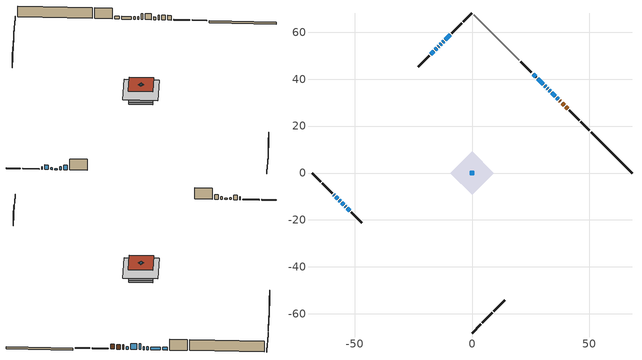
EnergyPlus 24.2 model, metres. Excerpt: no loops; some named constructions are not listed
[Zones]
conditioned space
 floor outside (Floor1 construction): -1.59,0 0,1.59 1.59,0 0,-1.59 z0.51
 floor adiabatic (Floor2 construction): -6.29,0 0,6.29 6.29,0 0,-6.29 z0.51
 floor adiabatic (AdiabaticFloorConstruction): -9.18,0 0,9.18 9.18,0 0,-9.18 z2.95
 floor foundation (Slab1 construction): -6.29,0 0,6.29 6.29,0 0,-6.29 z-0.43
 wall outside (RimJoist1 construction): 0,-68.19 3.73,-64.46 / -68.19,0 -64.46,-3.73 / 0,68.19 -3.73,64.46 / 50.07,18.11 46.35,21.84 z0.51:0.81
 wall outside (RimJoist2 construction): 4.38,-63.8 8.66,-59.53 / -63.8,-4.38 -59.53,-8.66 / -4.38,63.8 -8.66,59.53 / 45.69,22.5 41.41,26.77 z0.51:0.81
 wall outside (AdiabaticWallConstruction 1): 40.76,27.43 39.91,28.28 / 39.25,28.94 38.36,29.82 / 37.71,30.48 37.41,30.78 z0.51:2.54
 wall outside (AdiabaticWallConstruction): -58.87,-9.32 -58.67,-9.52 / -9.32,58.87 -11.36,56.82 / -12.02,56.17 -12.52,55.66 / 36.75,31.44 36.21,31.97 / -54.1,-14.09 -53.72,-14.46 / -14.21,53.98 -14.43,53.76 / -15.08,53.1 -15.59,52.6 / 32.31,35.88 32.1,36.09 / 31.45,36.74 31.07,37.12 / 30.41,37.78 27.93,40.26 / 27.28,40.91 26.01,42.18 / -16.24,51.94 -17.65,50.54 z0.51:1.73; -58.01,-10.18 -57.15,-11.04 / -53.07,-15.12 -52.2,-15.98 z0.51:2.49; -56.49,-11.69 -56.06,-12.13 z0.51:1.37; -55.41,-12.78 -54.76,-13.43 z0.51:0.92; -13.18,55.01 -13.56,54.63 z0.51:2.24; 35.56,32.63 33.98,34.21 / 33.32,34.86 32.96,35.23 z0.51:3.1
 wall outside (Wall1 construction): 9.32,-58.87 13.88,-54.31 / -51.55,-16.64 -46.98,-21.2 / -18.3,49.88 -22.87,45.32 / 25.35,42.83 20.79,47.39 z0.51:5.39
 wall foundation (FoundationWall1 construction): 68.19,0 50.73,17.46 z-0.43:0.51
 wall adiabatic (Wall3 construction): 20.14,48.05 0.66,67.53 z0.51:5.39
 window (WindowConstruction 9): -58.87,-9.32 -58.67,-9.52 z0.51:1.73
 window (WindowConstruction 3): -9.32,58.87 -11.36,56.82 z0.51:1.73
 window (WindowConstruction 4): -12.02,56.17 -12.52,55.67 z0.51:1.73
 window (WindowConstruction 5): -58.01,-10.18 -57.15,-11.04 z0.51:2.49
 window (WindowConstruction 15): -56.49,-11.69 -56.06,-12.13 z0.51:1.37
 window (WindowConstruction 16): -55.4,-12.78 -54.76,-13.43 z0.51:0.92
 window (WindowConstruction 17): -13.18,55.01 -13.56,54.63 z0.51:2.24
 window (WindowConstruction 18): 36.75,31.44 36.22,31.97 z0.51:1.73
 window (WindowConstruction 6): 35.56,32.63 33.98,34.21 z0.51:3.1
 window (WindowConstruction 7): 33.32,34.87 32.96,35.23 z0.51:3.1
 window (WindowConstruction 10): -54.1,-14.09 -53.72,-14.46 z0.51:1.73
 window (WindowConstruction 8): -53.07,-15.12 -52.2,-15.98 z0.51:2.49
 window (WindowConstruction 11): -14.21,53.97 -14.43,53.76 z0.51:1.73
 window (WindowConstruction 12): -15.08,53.1 -15.59,52.6 z0.51:1.73
 window (WindowConstruction 13): 32.3,35.88 32.1,36.08 z0.51:1.73
 window (WindowConstruction 14): 31.45,36.74 31.07,37.12 z0.51:1.73
 window (WindowConstruction): 30.41,37.78 27.93,40.26 z0.51:1.73
 window (WindowConstruction 1): 27.27,40.91 26.01,42.18 z0.51:1.73
 window (WindowConstruction 2): -16.24,51.94 -17.65,50.54 z0.51:1.73
 door (Door): 40.76,27.43 39.91,28.28 z0.51:2.54
 door (Door 1): 39.25,28.94 38.36,29.82 z0.51:2.54
 door (Door 2): 37.71,30.48 37.41,30.78 z0.51:2.54
 ceiling adiabatic (AdiabaticFloorConstruction): 0,-9.18 9.18,0 0,9.18 -9.18,0 z2.95
 roof outside (Roof1 construction): 0,6.38 -6.38,0 0,-6.38 6.38,0 z5.39
 roof outside (AdiabaticRoofConstruction): 0.38,-0.38 0.38,0.38 -0.38,0.38 -0.38,-0.38 z5.39; 0.76,-0.76 0.76,0.76 -0.76,0.76 -0.76,-0.76 z5.39
 skylight (SkylightConstruction): 0.38,-0.38 0.38,0.38 -0.38,0.38 -0.38,-0.38 z5.39
 skylight (SkylightConstruction 1): 0.76,-0.76 0.76,0.76 -0.76,0.76 -0.76,-0.76 z5.39
[EnergyManagementSystem:Program]
total_loads_program: Set loads_htg_tot = 0; Set loads_clg_tot = 0; If htg_load_cond > 0; Set loads_htg_tot = loads_htg_tot + (htg_load_cond - clg_load_cond) * 1.0; EndIf; Set loads_htg_tot = (@Max loads_htg_tot 0); If clg_load_cond > 0; Set loads_clg_tot = loads_clg_tot + (clg_load_cond - htg_load_cond) * 0.0; EndIf; Set loads_clg_tot = (@Max loads_clg_tot 0)
unit_heater_supply_fan_disaggregate_program: Set unit_heater_supply_fan_primary_htg = 0; If unit_heater_htg_coil_s > 0; Set unit_heater_supply_fan_primary_htg = unit_heater_supply_fan_s; EndIf
unmet_hours_program: Set htg_unmet_hours = 0; Set clg_unmet_hours = 0; Set unit_htg_unmet_hours = 0; If ((DayOfYear >= 1) && (DayOfYear <= 365)); Set unit_htg_unmet_hours = unit_htg_unmet_hours + conditioned_space_htg_unmet_s; If unit_htg_unmet_hours > htg_unmet_hours; Set htg_unmet_hours = unit_htg_unmet_hours; EndIf; EndIf
water_heater_EC_adj: If WarmupFlag == 0; Set dhw_e_cons = water_heater_energy + water_heater_on_cycle_parasitic + water_heater_off_cycle_parasitic; Set water_heater_ec_adj_act = 0.0 * dhw_e_cons / 1; EndIf
[EnergyManagementSystem:ProgramCallingManager]
component_loads_program_calling_manager: EndOfZoneTimestepAfterZoneReporting; component_loads_program
fridge_schedule_program_calling_manager: BeginZoneTimestepAfterInitHeatBalance; fridge_schedule_program
infil_program_calling_manager: BeginZoneTimestepAfterInitHeatBalance; infil_program
natural_vent_program_calling_manager: BeginZoneTimestepAfterInitHeatBalance; natural_vent_program
total_airflows_program_calling_manager: EndOfZoneTimestepAfterZoneReporting; total_airflows_program
total_loads_program_calling_manager: EndOfZoneTimestepAfterZoneReporting; total_loads_program
unit_heater_supply_fan_disaggregate_program_calling_manager: EndOfSystemTimestepBeforeHVACReporting; unit_heater_supply_fan_disaggregate_program
unmet_hours_program_calling_manager: EndOfZoneTimestepBeforeZoneReporting; unmet_hours_program
water_heater_EC_adj_ProgramManager: EndOfSystemTimestepBeforeHVACReporting; water_heater_EC_adj
[EnergyManagementSystem:OutputVariable] Type of Data in Variable=Summed
Name | EMS Variable | Update Frequency | EMS Program or Subroutine | Units
unit heater supply fan disaggregate htg primary | unit_heater_supply_fan_primary_htg | SystemTimestep | unit_heater_supply_fan_disaggregate_program | J
loads_htg_tot_peakload_outvar; loads_htg_tot_annual_outvar; Energy Management System Output Variable 1; Energy Management System Output Variable 45 | loads_htg_tot | ZoneTimestep | total_loads_program | J
loads_clg_tot_peakload_outvar; loads_clg_tot_annual_outvar; Energy Management System Output Variable 2; Energy Management System Output Variable 46 | loads_clg_tot | ZoneTimestep | total_loads_program | J
htg_unmet_hours_annual_outvar; Energy Management System Output Variable 3 | htg_unmet_hours | ZoneTimestep | unmet_hours_program | hr
clg_unmet_hours_annual_outvar; Energy Management System Output Variable 4 | clg_unmet_hours | ZoneTimestep | unmet_hours_program | hr
loads_htg_roofs_annual_outvar; Energy Management System Output Variable 5 | loads_htg_roofs | ZoneTimestep | component_loads_program | J
loads_htg_ceilings_annual_outvar; Energy Management System Output Variable 6 | loads_htg_ceilings | ZoneTimestep | component_loads_program | J
loads_htg_walls_annual_outvar; Energy Management System Output Variable 7 | loads_htg_walls | ZoneTimestep | component_loads_program | J
loads_htg_rim_joists_annual_outvar; Energy Management System Output Variable 8 | loads_htg_rim_joists | ZoneTimestep | component_loads_program | J
loads_htg_foundation_walls_annual_outvar; Energy Management System Output Variable 9 | loads_htg_foundation_walls | ZoneTimestep | component_loads_program | J
loads_htg_doors_annual_outvar; Energy Management System Output Variable 10 | loads_htg_doors | ZoneTimestep | component_loads_program | J
loads_htg_windows_conduction_annual_outvar; Energy Management System Output Variable 11 | loads_htg_windows_conduction | ZoneTimestep | component_loads_program | J
loads_htg_windows_solar_annual_outvar; Energy Management System Output Variable 12 | loads_htg_windows_solar | ZoneTimestep | component_loads_program | J
loads_htg_skylights_conduction_annual_outvar; Energy Management System Output Variable 13 | loads_htg_skylights_conduction | ZoneTimestep | component_loads_program | J
loads_htg_skylights_solar_annual_outvar; Energy Management System Output Variable 14 | loads_htg_skylights_solar | ZoneTimestep | component_loads_program | J
loads_htg_floors_annual_outvar; Energy Management System Output Variable 15 | loads_htg_floors | ZoneTimestep | component_loads_program | J
loads_htg_slabs_annual_outvar; Energy Management System Output Variable 16 | loads_htg_slabs | ZoneTimestep | component_loads_program | J
loads_htg_internal_mass_annual_outvar; Energy Management System Output Variable 17 | loads_htg_internal_mass | ZoneTimestep | component_loads_program | J
loads_htg_infil_annual_outvar; Energy Management System Output Variable 18 | loads_htg_infil | ZoneTimestep | component_loads_program | J
loads_htg_natvent_annual_outvar; Energy Management System Output Variable 19 | loads_htg_natvent | ZoneTimestep | component_loads_program | J
loads_htg_mechvent_annual_outvar; Energy Management System Output Variable 20 | loads_htg_mechvent | ZoneTimestep | component_loads_program | J
loads_htg_whf_annual_outvar; Energy Management System Output Variable 21 | loads_htg_whf | ZoneTimestep | component_loads_program | J
loads_htg_ducts_annual_outvar; Energy Management System Output Variable 22 | loads_htg_ducts | ZoneTimestep | component_loads_program | J
loads_htg_intgains_annual_outvar; Energy Management System Output Variable 23 | loads_htg_intgains | ZoneTimestep | component_loads_program | J
loads_htg_lighting_annual_outvar; Energy Management System Output Variable 24 | loads_htg_lighting | ZoneTimestep | component_loads_program | J
loads_clg_roofs_annual_outvar; Energy Management System Output Variable 25 | loads_clg_roofs | ZoneTimestep | component_loads_program | J
loads_clg_ceilings_annual_outvar; Energy Management System Output Variable 26 | loads_clg_ceilings | ZoneTimestep | component_loads_program | J
loads_clg_walls_annual_outvar; Energy Management System Output Variable 27 | loads_clg_walls | ZoneTimestep | component_loads_program | J
loads_clg_rim_joists_annual_outvar; Energy Management System Output Variable 28 | loads_clg_rim_joists | ZoneTimestep | component_loads_program | J
loads_clg_foundation_walls_annual_outvar; Energy Management System Output Variable 29 | loads_clg_foundation_walls | ZoneTimestep | component_loads_program | J
loads_clg_doors_annual_outvar; Energy Management System Output Variable 30 | loads_clg_doors | ZoneTimestep | component_loads_program | J
loads_clg_windows_conduction_annual_outvar; Energy Management System Output Variable 31 | loads_clg_windows_conduction | ZoneTimestep | component_loads_program | J
loads_clg_windows_solar_annual_outvar; Energy Management System Output Variable 32 | loads_clg_windows_solar | ZoneTimestep | component_loads_program | J
loads_clg_skylights_conduction_annual_outvar; Energy Management System Output Variable 33 | loads_clg_skylights_conduction | ZoneTimestep | component_loads_program | J
loads_clg_skylights_solar_annual_outvar; Energy Management System Output Variable 34 | loads_clg_skylights_solar | ZoneTimestep | component_loads_program | J
loads_clg_floors_annual_outvar; Energy Management System Output Variable 35 | loads_clg_floors | ZoneTimestep | component_loads_program | J
loads_clg_slabs_annual_outvar; Energy Management System Output Variable 36 | loads_clg_slabs | ZoneTimestep | component_loads_program | J
loads_clg_internal_mass_annual_outvar; Energy Management System Output Variable 37 | loads_clg_internal_mass | ZoneTimestep | component_loads_program | J
loads_clg_infil_annual_outvar; Energy Management System Output Variable 38 | loads_clg_infil | ZoneTimestep | component_loads_program | J
loads_clg_natvent_annual_outvar; Energy Management System Output Variable 39 | loads_clg_natvent | ZoneTimestep | component_loads_program | J
loads_clg_mechvent_annual_outvar; Energy Management System Output Variable 40 | loads_clg_mechvent | ZoneTimestep | component_loads_program | J
loads_clg_whf_annual_outvar; Energy Management System Output Variable 41 | loads_clg_whf | ZoneTimestep | component_loads_program | J
loads_clg_ducts_annual_outvar; Energy Management System Output Variable 42 | loads_clg_ducts | ZoneTimestep | component_loads_program | J
loads_clg_intgains_annual_outvar; Energy Management System Output Variable 43 | loads_clg_intgains | ZoneTimestep | component_loads_program | J
loads_clg_lighting_annual_outvar; Energy Management System Output Variable 44 | loads_clg_lighting | ZoneTimestep | component_loads_program | J
[Schedule:Day:Interval]
interior lighting schedule day: No, 01:00, 0.108182, 04:00, 0.0901515, 05:00, 0.0991667, 06:00, 0.162273, 07:00, 0.270455, 08:00, 0.342576, 10:00, 0.369621, 11:00, 0.351591, 12:00, 0.333561, 13:00, 0.324545, 14:00, 0.31553, 15:00, 0.333561, 16:00, 0.369621, 17:00, 0.450758, 18:00, 0.585985, 19:00, 0.775303, 20:00, 0.955606, 21:00, 0.991667, 22:00, 0.712197, 23:00, 0.360606, 24:00, 0.162273
interior lighting schedule day 1: No, 01:00, 0.100909, 04:00, 0.0840909, 05:00, 0.0925, 06:00, 0.151364, 07:00, 0.252273, 08:00, 0.319545, 10:00, 0.344773, 11:00, 0.327955, 12:00, 0.311136, 13:00, 0.302727, 14:00, 0.294318, 15:00, 0.311136, 16:00, 0.344773, 17:00, 0.420455, 18:00, 0.546591, 19:00, 0.723182, 20:00, 0.891364, 21:00, 0.925, 22:00, 0.664318, 23:00, 0.336364, 24:00, 0.151364
interior lighting schedule day 2: No, 01:00, 0.0927273, 04:00, 0.0772727, 05:00, 0.085, 06:00, 0.139091, 07:00, 0.231818, 08:00, 0.293636, 10:00, 0.316818, 11:00, 0.301364, 12:00, 0.285909, 13:00, 0.278182, 14:00, 0.270455, 15:00, 0.285909, 16:00, 0.316818, 17:00, 0.386364, 18:00, 0.502273, 19:00, 0.664545, 20:00, 0.819091, 21:00, 0.85, 22:00, 0.610455, 23:00, 0.309091, 24:00, 0.139091
interior lighting schedule day 3: No, 01:00, 0.0845455, 04:00, 0.0704545, 05:00, 0.0775, 06:00, 0.126818, 07:00, 0.211364, 08:00, 0.267727, 10:00, 0.288864, 11:00, 0.274773, 12:00, 0.260682, 13:00, 0.253636, 14:00, 0.246591, 15:00, 0.260682, 16:00, 0.288864, 17:00, 0.352273, 18:00, 0.457955, 19:00, 0.605909, 20:00, 0.746818, 21:00, 0.775, 22:00, 0.556591, 23:00, 0.281818, 24:00, 0.126818
interior lighting schedule day 4: No, 01:00, 0.0763636, 04:00, 0.0636364, 05:00, 0.07, 06:00, 0.114545, 07:00, 0.190909, 08:00, 0.241818, 10:00, 0.260909, 11:00, 0.248182, 12:00, 0.235455, 13:00, 0.229091, 14:00, 0.222727, 15:00, 0.235455, 16:00, 0.260909, 17:00, 0.318182, 18:00, 0.413636, 19:00, 0.547273, 20:00, 0.674545, 21:00, 0.7, 22:00, 0.502727, 23:00, 0.254545, 24:00, 0.114545
interior lighting schedule day 5: No, 01:00, 0.0727273, 04:00, 0.0606061, 05:00, 0.0666667, 06:00, 0.109091, 07:00, 0.181818, 08:00, 0.230303, 10:00, 0.248485, 11:00, 0.236364, 12:00, 0.224242, 13:00, 0.218182, 14:00, 0.212121, 15:00, 0.224242, 16:00, 0.248485, 17:00, 0.30303, 18:00, 0.393939, 19:00, 0.521212, 20:00, 0.642424, 21:00, 0.666667, 22:00, 0.478788, 23:00, 0.242424, 24:00, 0.109091
interior lighting schedule day 6: No, 01:00, 0.0745455, 04:00, 0.0621212, 05:00, 0.0683333, 06:00, 0.111818, 07:00, 0.186364, 08:00, 0.236061, 10:00, 0.254697, 11:00, 0.242273, 12:00, 0.229848, 13:00, 0.223636, 14:00, 0.217424, 15:00, 0.229848, 16:00, 0.254697, 17:00, 0.310606, 18:00, 0.403788, 19:00, 0.534242, 20:00, 0.658485, 21:00, 0.683333, 22:00, 0.490758, 23:00, 0.248485, 24:00, 0.111818
interior lighting schedule day 7: No, 01:00, 0.08, 04:00, 0.0666667, 05:00, 0.0733333, 06:00, 0.12, 07:00, 0.2, 08:00, 0.253333, 10:00, 0.273333, 11:00, 0.26, 12:00, 0.246667, 13:00, 0.24, 14:00, 0.233333, 15:00, 0.246667, 16:00, 0.273333, 17:00, 0.333333, 18:00, 0.433333, 19:00, 0.573333, 20:00, 0.706667, 21:00, 0.733333, 22:00, 0.526667, 23:00, 0.266667, 24:00, 0.12
interior lighting schedule day 8: No, 01:00, 0.0890909, 04:00, 0.0742424, 05:00, 0.0816667, 06:00, 0.133636, 07:00, 0.222727, 08:00, 0.282121, 10:00, 0.304394, 11:00, 0.289545, 12:00, 0.274697, 13:00, 0.267273, 14:00, 0.259848, 15:00, 0.274697, 16:00, 0.304394, 17:00, 0.371212, 18:00, 0.482576, 19:00, 0.638485, 20:00, 0.78697, 21:00, 0.816667, 22:00, 0.586515, 23:00, 0.29697, 24:00, 0.133636
interior lighting schedule day 9: No, 01:00, 0.0972727, 04:00, 0.0810606, 05:00, 0.0891667, 06:00, 0.145909, 07:00, 0.243182, 08:00, 0.30803, 10:00, 0.332348, 11:00, 0.316136, 12:00, 0.299924, 13:00, 0.291818, 14:00, 0.283712, 15:00, 0.299924, 16:00, 0.332348, 17:00, 0.405303, 18:00, 0.526894, 19:00, 0.697121, 20:00, 0.859242, 21:00, 0.891667, 22:00, 0.640379, 23:00, 0.324242, 24:00, 0.145909
interior lighting schedule day 10: No, 01:00, 0.105455, 04:00, 0.0878788, 05:00, 0.0966667, 06:00, 0.158182, 07:00, 0.263636, 08:00, 0.333939, 10:00, 0.360303, 11:00, 0.342727, 12:00, 0.325152, 13:00, 0.316364, 14:00, 0.307576, 15:00, 0.325152, 16:00, 0.360303, 17:00, 0.439394, 18:00, 0.571212, 19:00, 0.755758, 20:00, 0.931515, 21:00, 0.966667, 22:00, 0.694242, 23:00, 0.351515, 24:00, 0.158182
interior lighting schedule day 11: No, 01:00, 0.109091, 04:00, 0.0909091, 05:00, 0.1, 06:00, 0.163636, 07:00, 0.272727, 08:00, 0.345455, 10:00, 0.372727, 11:00, 0.354545, 12:00, 0.336364, 13:00, 0.327273, 14:00, 0.318182, 15:00, 0.336364, 16:00, 0.372727, 17:00, 0.454545, 18:00, 0.590909, 19:00, 0.781818, 20:00, 0.963636, 21:00, 1, 22:00, 0.718182, 23:00, 0.363636, 24:00, 0.163636
interior lighting schedule default day; occupants schedule default day; clothes dryer schedule default day; cooking range schedule default day; mech vent bath fan 0 schedule default day; mech vent bath fan 1 schedule default day; mech vent range fan 0 schedule default day; misc plug loads schedule default day; general water use schedule default day; heating setpoint default day; cooling setpoint default day; clothes dryer exhaust 0 schedule default day; cooling season schedule day; cooling season schedule day 2; cooling season schedule default day; exterior lighting schedule default day; natural vent schedule default day: No, 24:00, 0
occupants schedule day: No, 05:00, 0.426829, 06:00, 0.719512, 07:00, 1, 08:00, 0.670732, 09:00, 0.329268, 14:00, 0.170732, 15:00, 0.231707, 16:00, 0.329268, 17:00, 0.5, 18:00, 0.670732, 19:00, 0.829268, 21:00, 1, 22:00, 0.853659, 23:00, 0.646341, 24:00, 0.426829
clothes dryer schedule day; clothes dryer exhaust 0 schedule day: No, 01:00, 0.123457, 02:00, 0.0740741, 03:00, 0.0493827, 04:00, 0.0246914, 05:00, 0.0493827, 06:00, 0.0740741, 07:00, 0.197531, 08:00, 0.395062, 09:00, 0.592593, 10:00, 0.839506, 11:00, 0.962963, 12:00, 1, 13:00, 0.91358, 14:00, 0.82716, 15:00, 0.716049, 16:00, 0.753086, 17:00, 0.679012, 18:00, 0.666667, 20:00, 0.62963, 21:00, 0.641975, 22:00, 0.666667, 23:00, 0.54321, 24:00, 0.296296
cooking range schedule day: No, 05:00, 0.0597015, 06:00, 0.11194, 07:00, 0.171642, 08:00, 0.291045, 11:00, 0.343284, 12:00, 0.402985, 13:00, 0.462687, 14:00, 0.343284, 15:00, 0.291045, 16:00, 0.402985, 17:00, 0.567164, 18:00, 1, 19:00, 0.850746, 20:00, 0.432836, 21:00, 0.291045, 22:00, 0.231343, 23:00, 0.171642, 24:00, 0.11194
mech vent bath fan 0 schedule day; mech vent bath fan 1 schedule day: No, 07:00, 0, 08:00, 1, 09:00, 0.2, 24:00, 0
mech vent range fan 0 schedule day: No, 18:00, 0, 19:00, 1, 20:00, 0.2, 24:00, 0
misc plug loads schedule day: No, 06:00, 0.705882, 07:00, 0.745098, 08:00, 0.803922, 15:00, 0.823529, 16:00, 0.862745, 17:00, 0.921569, 18:00, 0.980392, 19:00, 1, 20:00, 0.980392, 21:00, 0.941176, 22:00, 0.862745, 23:00, 0.784314, 24:00, 0.72549
general water use schedule day: No, 01:00, 0.315068, 03:00, 0.287671, 04:00, 0.342466, 05:00, 0.369863, 06:00, 0.520548, 07:00, 0.60274, 08:00, 0.534247, 10:00, 0.506849, 11:00, 0.465753, 14:00, 0.479452, 15:00, 0.534247, 16:00, 0.589041, 17:00, 0.69863, 18:00, 0.876712, 19:00, 0.890411, 20:00, 0.986301, 21:00, 1, 22:00, 0.863014, 23:00, 0.616438, 24:00, 0.465753
heating setpoint day: No, 07:00, 18, 23:00, 21, 24:00, 18
cooling setpoint day: No, 24:00, 25
cooling season schedule day 1: No, 24:00, 1
exterior lighting schedule day: No, 01:00, 0.566667, 03:00, 0.524167, 05:00, 0.495833, 06:00, 0.5525, 07:00, 0.623333, 08:00, 0.580833, 09:00, 0.439167, 10:00, 0.354167, 12:00, 0.34, 13:00, 0.354167, 14:00, 0.396667, 15:00, 0.425, 16:00, 0.495833, 17:00, 0.623333, 18:00, 0.793333, 19:00, 0.906667, 20:00, 0.963333, 21:00, 0.991667, 22:00, 0.920833, 23:00, 0.793333, 24:00, 0.665833
exterior lighting schedule day 1: No, 01:00, 0.528571, 03:00, 0.488929, 05:00, 0.4625, 06:00, 0.515357, 07:00, 0.581429, 08:00, 0.541786, 09:00, 0.409643, 10:00, 0.330357, 12:00, 0.317143, 13:00, 0.330357, 14:00, 0.37, 15:00, 0.396429, 16:00, 0.4625, 17:00, 0.581429, 18:00, 0.74, 19:00, 0.845714, 20:00, 0.898571, 21:00, 0.925, 22:00, 0.858929, 23:00, 0.74, 24:00, 0.621071
exterior lighting schedule day 10: No, 01:00, 0.552381, 03:00, 0.510952, 05:00, 0.483333, 06:00, 0.538571, 07:00, 0.607619, 08:00, 0.56619, 09:00, 0.428095, 10:00, 0.345238, 12:00, 0.331429, 13:00, 0.345238, 14:00, 0.386667, 15:00, 0.414286, 16:00, 0.483333, 17:00, 0.607619, 18:00, 0.773333, 19:00, 0.88381, 20:00, 0.939048, 21:00, 0.966667, 22:00, 0.897619, 23:00, 0.773333, 24:00, 0.649048
exterior lighting schedule day 11: No, 01:00, 0.571429, 03:00, 0.528571, 05:00, 0.5, 06:00, 0.557143, 07:00, 0.628571, 08:00, 0.585714, 09:00, 0.442857, 10:00, 0.357143, 12:00, 0.342857, 13:00, 0.357143, 14:00, 0.4, 15:00, 0.428571, 16:00, 0.5, 17:00, 0.628571, 18:00, 0.8, 19:00, 0.914286, 20:00, 0.971429, 21:00, 1, 22:00, 0.928571, 23:00, 0.8, 24:00, 0.671429
exterior lighting schedule day 2: No, 01:00, 0.485714, 03:00, 0.449286, 05:00, 0.425, 06:00, 0.473571, 07:00, 0.534286, 08:00, 0.497857, 09:00, 0.376429, 10:00, 0.303571, 12:00, 0.291429, 13:00, 0.303571, 14:00, 0.34, 15:00, 0.364286, 16:00, 0.425, 17:00, 0.534286, 18:00, 0.68, 19:00, 0.777143, 20:00, 0.825714, 21:00, 0.85, 22:00, 0.789286, 23:00, 0.68, 24:00, 0.570714
exterior lighting schedule day 3: No, 01:00, 0.442857, 03:00, 0.409643, 05:00, 0.3875, 06:00, 0.431786, 07:00, 0.487143, 08:00, 0.453929, 09:00, 0.343214, 10:00, 0.276786, 12:00, 0.265714, 13:00, 0.276786, 14:00, 0.31, 15:00, 0.332143, 16:00, 0.3875, 17:00, 0.487143, 18:00, 0.62, 19:00, 0.708571, 20:00, 0.752857, 21:00, 0.775, 22:00, 0.719643, 23:00, 0.62, 24:00, 0.520357
exterior lighting schedule day 4: No, 01:00, 0.4, 03:00, 0.37, 05:00, 0.35, 06:00, 0.39, 07:00, 0.44, 08:00, 0.41, 09:00, 0.31, 10:00, 0.25, 12:00, 0.24, 13:00, 0.25, 14:00, 0.28, 15:00, 0.3, 16:00, 0.35, 17:00, 0.44, 18:00, 0.56, 19:00, 0.64, 20:00, 0.68, 21:00, 0.7, 22:00, 0.65, 23:00, 0.56, 24:00, 0.47
exterior lighting schedule day 5: No, 01:00, 0.380952, 03:00, 0.352381, 05:00, 0.333333, 06:00, 0.371429, 07:00, 0.419048, 08:00, 0.390476, 09:00, 0.295238, 10:00, 0.238095, 12:00, 0.228571, 13:00, 0.238095, 14:00, 0.266667, 15:00, 0.285714, 16:00, 0.333333, 17:00, 0.419048, 18:00, 0.533333, 19:00, 0.609524, 20:00, 0.647619, 21:00, 0.666667, 22:00, 0.619048, 23:00, 0.533333, 24:00, 0.447619
exterior lighting schedule day 6: No, 01:00, 0.390476, 03:00, 0.36119, 05:00, 0.341667, 06:00, 0.380714, 07:00, 0.429524, 08:00, 0.400238, 09:00, 0.302619, 10:00, 0.244048, 12:00, 0.234286, 13:00, 0.244048, 14:00, 0.273333, 15:00, 0.292857, 16:00, 0.341667, 17:00, 0.429524, 18:00, 0.546667, 19:00, 0.624762, 20:00, 0.66381, 21:00, 0.683333, 22:00, 0.634524, 23:00, 0.546667, 24:00, 0.45881
exterior lighting schedule day 7: No, 01:00, 0.419048, 03:00, 0.387619, 05:00, 0.366667, 06:00, 0.408571, 07:00, 0.460952, 08:00, 0.429524, 09:00, 0.324762, 10:00, 0.261905, 12:00, 0.251429, 13:00, 0.261905, 14:00, 0.293333, 15:00, 0.314286, 16:00, 0.366667, 17:00, 0.460952, 18:00, 0.586667, 19:00, 0.670476, 20:00, 0.712381, 21:00, 0.733333, 22:00, 0.680952, 23:00, 0.586667, 24:00, 0.492381
exterior lighting schedule day 8: No, 01:00, 0.466667, 03:00, 0.431667, 05:00, 0.408333, 06:00, 0.455, 07:00, 0.513333, 08:00, 0.478333, 09:00, 0.361667, 10:00, 0.291667, 12:00, 0.28, 13:00, 0.291667, 14:00, 0.326667, 15:00, 0.35, 16:00, 0.408333, 17:00, 0.513333, 18:00, 0.653333, 19:00, 0.746667, 20:00, 0.793333, 21:00, 0.816667, 22:00, 0.758333, 23:00, 0.653333, 24:00, 0.548333
exterior lighting schedule day 9: No, 01:00, 0.509524, 03:00, 0.47131, 05:00, 0.445833, 06:00, 0.496786, 07:00, 0.560476, 08:00, 0.522262, 09:00, 0.394881, 10:00, 0.318452, 12:00, 0.305714, 13:00, 0.318452, 14:00, 0.356667, 15:00, 0.382143, 16:00, 0.445833, 17:00, 0.560476, 18:00, 0.713333, 19:00, 0.815238, 20:00, 0.86619, 21:00, 0.891667, 22:00, 0.827976, 23:00, 0.713333, 24:00, 0.59869
[Schedule:Week:Daily]
heating setpoint Week Rule - Jan1-Dec31: heating setpoint day, heating setpoint day, heating setpoint day, heating setpoint day, heating setpoint day, heating setpoint day, heating setpoint day, heating setpoint default day, heating setpoint default day, heating setpoint default day, heating setpoint default day, heating setpoint default day
cooling setpoint Week Rule - Jan1-Dec31: cooling setpoint day, cooling setpoint day, cooling setpoint day, cooling setpoint day, cooling setpoint day, cooling setpoint day, cooling setpoint day, cooling setpoint default day, cooling setpoint default day, cooling setpoint default day, cooling setpoint default day, cooling setpoint default day
clothes dryer exhaust 0 schedule Week Rule - Jan1-Dec31: clothes dryer exhaust 0 schedule day, clothes dryer exhaust 0 schedule day, clothes dryer exhaust 0 schedule day, clothes dryer exhaust 0 schedule day, clothes dryer exhaust 0 schedule day, clothes dryer exhaust 0 schedule day, clothes dryer exhaust 0 schedule day, clothes dryer exhaust 0 schedule default day, clothes dryer exhaust 0 schedule default day, clothes dryer exhaust 0 schedule default day, clothes dryer exhaust 0 schedule default day, clothes dryer exhaust 0 schedule default day
cooling season schedule Week Rule - Jan1-May26: cooling season schedule day, cooling season schedule day, cooling season schedule day, cooling season schedule day, cooling season schedule day, cooling season schedule day, cooling season schedule day, cooling season schedule default day, cooling season schedule default day, cooling season schedule default day, cooling season schedule default day, cooling season schedule default day
cooling season schedule Week Rule - May27-Jun2: cooling season schedule day, cooling season schedule day, cooling season schedule day, cooling season schedule day, cooling season schedule day, cooling season schedule day 1, cooling season schedule day 1, cooling season schedule default day, cooling season schedule default day, cooling season schedule default day, cooling season schedule default day, cooling season schedule default day
cooling season schedule Week Rule - Jun3-Sep29: cooling season schedule day 1, cooling season schedule day 1, cooling season schedule day 1, cooling season schedule day 1, cooling season schedule day 1, cooling season schedule day 1, cooling season schedule day 1, cooling season schedule default day, cooling season schedule default day, cooling season schedule default day, cooling season schedule default day, cooling season schedule default day
cooling season schedule Week Rule - Sep30-Oct6: cooling season schedule day 1, cooling season schedule day 2, cooling season schedule day 2, cooling season schedule day 2, cooling season schedule day 2, cooling season schedule day 2, cooling season schedule day 2, cooling season schedule default day, cooling season schedule default day, cooling season schedule default day, cooling season schedule default day, cooling season schedule default day
cooling season schedule Week Rule - Oct7-Dec31: cooling season schedule day 2, cooling season schedule day 2, cooling season schedule day 2, cooling season schedule day 2, cooling season schedule day 2, cooling season schedule day 2, cooling season schedule day 2, cooling season schedule default day, cooling season schedule default day, cooling season schedule default day, cooling season schedule default day, cooling season schedule default day
exterior lighting schedule Week Rule - May6-May26: exterior lighting schedule day 4, exterior lighting schedule day 4, exterior lighting schedule day 4, exterior lighting schedule day 4, exterior lighting schedule day 4, exterior lighting schedule day 4, exterior lighting schedule day 4, exterior lighting schedule default day, exterior lighting schedule default day, exterior lighting schedule default day, exterior lighting schedule default day, exterior lighting schedule default day
exterior lighting schedule Week Rule - May27-Jun2: exterior lighting schedule day 4, exterior lighting schedule day 4, exterior lighting schedule day 4, exterior lighting schedule day 4, exterior lighting schedule day 4, exterior lighting schedule day 5, exterior lighting schedule day 5, exterior lighting schedule default day, exterior lighting schedule default day, exterior lighting schedule default day, exterior lighting schedule default day, exterior lighting schedule default day
exterior lighting schedule Week Rule - Jun3-Jun30: exterior lighting schedule day 5, exterior lighting schedule day 5, exterior lighting schedule day 5, exterior lighting schedule day 5, exterior lighting schedule day 5, exterior lighting schedule day 5, exterior lighting schedule day 5, exterior lighting schedule default day, exterior lighting schedule default day, exterior lighting schedule default day, exterior lighting schedule default day, exterior lighting schedule default day
exterior lighting schedule Week Rule - Jul1-Jul28: exterior lighting schedule day 6, exterior lighting schedule day 6, exterior lighting schedule day 6, exterior lighting schedule day 6, exterior lighting schedule day 6, exterior lighting schedule day 6, exterior lighting schedule day 6, exterior lighting schedule default day, exterior lighting schedule default day, exterior lighting schedule default day, exterior lighting schedule default day, exterior lighting schedule default day
exterior lighting schedule Week Rule - Jul29-Aug4: exterior lighting schedule day 6, exterior lighting schedule day 6, exterior lighting schedule day 6, exterior lighting schedule day 7, exterior lighting schedule day 7, exterior lighting schedule day 7, exterior lighting schedule day 7, exterior lighting schedule default day, exterior lighting schedule default day, exterior lighting schedule default day, exterior lighting schedule default day, exterior lighting schedule default day
exterior lighting schedule Week Rule - Aug5-Aug25: exterior lighting schedule day 7, exterior lighting schedule day 7, exterior lighting schedule day 7, exterior lighting schedule day 7, exterior lighting schedule day 7, exterior lighting schedule day 7, exterior lighting schedule day 7, exterior lighting schedule default day, exterior lighting schedule default day, exterior lighting schedule default day, exterior lighting schedule default day, exterior lighting schedule default day
exterior lighting schedule Week Rule - Aug26-Sep1: exterior lighting schedule day 7, exterior lighting schedule day 7, exterior lighting schedule day 7, exterior lighting schedule day 7, exterior lighting schedule day 7, exterior lighting schedule day 7, exterior lighting schedule day 8, exterior lighting schedule default day, exterior lighting schedule default day, exterior lighting schedule default day, exterior lighting schedule default day, exterior lighting schedule default day
exterior lighting schedule Week Rule - Sep2-Sep29: exterior lighting schedule day 8, exterior lighting schedule day 8, exterior lighting schedule day 8, exterior lighting schedule day 8, exterior lighting schedule day 8, exterior lighting schedule day 8, exterior lighting schedule day 8, exterior lighting schedule default day, exterior lighting schedule default day, exterior lighting schedule default day, exterior lighting schedule default day, exterior lighting schedule default day
exterior lighting schedule Week Rule - Sep30-Oct6: exterior lighting schedule day 8, exterior lighting schedule day 9, exterior lighting schedule day 9, exterior lighting schedule day 9, exterior lighting schedule day 9, exterior lighting schedule day 9, exterior lighting schedule day 9, exterior lighting schedule default day, exterior lighting schedule default day, exterior lighting schedule default day, exterior lighting schedule default day, exterior lighting schedule default day
exterior lighting schedule Week Rule - Oct7-Oct27: exterior lighting schedule day 9, exterior lighting schedule day 9, exterior lighting schedule day 9, exterior lighting schedule day 9, exterior lighting schedule day 9, exterior lighting schedule day 9, exterior lighting schedule day 9, exterior lighting schedule default day, exterior lighting schedule default day, exterior lighting schedule default day, exterior lighting schedule default day, exterior lighting schedule default day
exterior lighting schedule Week Rule - Oct28-Nov3: exterior lighting schedule day 9, exterior lighting schedule day 9, exterior lighting schedule day 9, exterior lighting schedule day 9, exterior lighting schedule day 10, exterior lighting schedule day 10, exterior lighting schedule day 10, exterior lighting schedule default day, exterior lighting schedule default day, exterior lighting schedule default day, exterior lighting schedule default day, exterior lighting schedule default day
exterior lighting schedule Week Rule - Nov4-Nov24: exterior lighting schedule day 10, exterior lighting schedule day 10, exterior lighting schedule day 10, exterior lighting schedule day 10, exterior lighting schedule day 10, exterior lighting schedule day 10, exterior lighting schedule day 10, exterior lighting schedule default day, exterior lighting schedule default day, exterior lighting schedule default day, exterior lighting schedule default day, exterior lighting schedule default day
exterior lighting schedule Week Rule - Nov25-Dec1: exterior lighting schedule day 10, exterior lighting schedule day 10, exterior lighting schedule day 10, exterior lighting schedule day 10, exterior lighting schedule day 10, exterior lighting schedule day 10, exterior lighting schedule day 11, exterior lighting schedule default day, exterior lighting schedule default day, exterior lighting schedule default day, exterior lighting schedule default day, exterior lighting schedule default day
exterior lighting schedule Week Rule - Dec2-Dec31: exterior lighting schedule day 11, exterior lighting schedule day 11, exterior lighting schedule day 11, exterior lighting schedule day 11, exterior lighting schedule day 11, exterior lighting schedule day 11, exterior lighting schedule day 11, exterior lighting schedule default day, exterior lighting schedule default day, exterior lighting schedule default day, exterior lighting schedule default day, exterior lighting schedule default day
natural vent schedule Week Rule - Jan1-Dec31: natural vent schedule default day, natural vent schedule default day, natural vent schedule default day, natural vent schedule default day, natural vent schedule default day, natural vent schedule default day, natural vent schedule default day, natural vent schedule default day, natural vent schedule default day, natural vent schedule default day, natural vent schedule default day, natural vent schedule default day
[Schedule:Year]
heating setpoint: heating setpoint Week Rule - Jan1-Dec31, 1, 1, 12, 31
cooling setpoint: cooling setpoint Week Rule - Jan1-Dec31, 1, 1, 12, 31
clothes dryer exhaust 0 schedule: clothes dryer exhaust 0 schedule Week Rule - Jan1-Dec31, 1, 1, 12, 31
cooling season schedule: cooling season schedule Week Rule - Jan1-May26, 1, 1, 5, 26, cooling season schedule Week Rule - May27-Jun2, 5, 27, 6, 2, cooling season schedule Week Rule - Jun3-Sep29, 6, 3, 9, 29, cooling season schedule Week Rule - Sep30-Oct6, 9, 30, 10, 6, cooling season schedule Week Rule - Oct7-Dec31, 10, 7, 12, 31
natural vent schedule: natural vent schedule Week Rule - Jan1-Dec31, 1, 1, 12, 31
